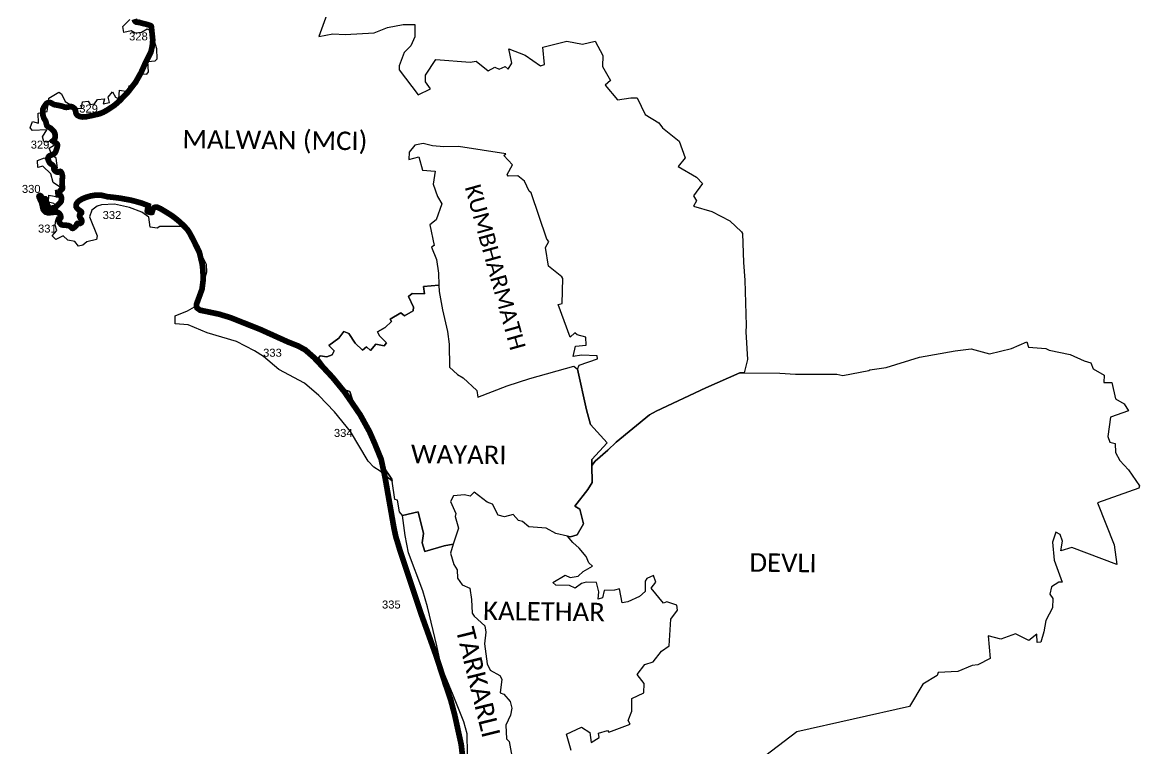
# Model space of a CAD drawing. Header units: metres. Extents: x 0 to 561379, y 0 to 4092696.
# Drawn here: x 334625 to 344397, y 1770888 to 1777245 of the extents above; entities that cross this region are included whole.
import ezdxf

# ---------------------------------------------------------------- set-up
doc = ezdxf.new("R2010")
doc.units = ezdxf.units.M
for name, color, linetype in [('COASTLINE', 5, 'Continuous'), ('NATURALLY PROTECTED', 3, 'Continuous'), ('VILLAGE BOUNDRY', 32, 'Continuous'), ('VILLAGE NAME', 1, 'Continuous')]:
    doc.layers.add(name, color=color, linetype=linetype)
doc.styles.get("Standard").update_dxf_attribs({"font": 'arial.ttf'})

msp = doc.modelspace()

# ---------------------------------------------------------------- linework, layer by layer
at = {"layer": 'COASTLINE', "const_width": 50, "flags": 128}
msp.add_lwpolyline([(335604.2690249696, 1777272.645171182), (335607.9483005113, 1777260.199717801), (335614.1750857098, 1777252.138369304), (335624.2220989781, 1777246.480870795), (335630.1659427053, 1777245.915381779), (335638.887162213, 1777245.085657098), (335646.8501617676, 1777245.404146321), (335663.5447449865, 1777239.695002598), (335710.8737018569, 1777228.248023366), (335725.3959578826, 1777223.863396813), (335749.2459547184, 1777215.548517263), (335751.9240527466, 1777212.612565063), (335754.1502735533, 1777205.139137342), (335755.6634403958, 1777189.658614683), (335758.2580489948, 1777163.114352622), (335765.6835068571, 1777091.726767748), (335761.332633977, 1777038.530631703), (335749.2563188748, 1776984.55929577), (335697.5132677699, 1776881.977292845), (335664.6682195463, 1776808.320261779), (335642.3189525653, 1776768.454329458), (335616.5401231005, 1776722.47084948), (335570.5150402247, 1776662.983846198), (335551.3778798202, 1776638.249239487), (335479.0316676061, 1776562.076400232), (335451.8537401325, 1776537.30182562), (335425.7049733948, 1776515.739166021), (335369.7893129008, 1776478.843094374), (335331.1610653749, 1776457.37172682), (335299.8685677883, 1776445.234058052), (335249.7164146993, 1776433.238804875), (335179.3427559496, 1776418.366548076), (335150.6236784109, 1776416.938740477), (335127.0472953057, 1776421.079747684), (335106.615397269, 1776431.646671592), (335096.7559752326, 1776443.927277622), (335092.7554108408, 1776455.208366164), (335089.5414859239, 1776475.808025095), (335086.5638637741, 1776484.79220576), (335080.5526530299, 1776492.035577526), (335072.68625828, 1776498.436454123), (335063.8487420703, 1776503.63801407), (335058.3333490459, 1776506.88424828), (335053.398563116, 1776508.073764169), (335044.6335960015, 1776507.624607302), (335028.0032705527, 1776503.918671903), (335019.6354684857, 1776502.053973946), (335009.5436714895, 1776501.174172166), (334994.0368206006, 1776503.869635033), (334975.0787056118, 1776510.44057567), (334961.6509045078, 1776514.146511069), (334945.076545504, 1776517.571266967), (334926.6924099833, 1776521.36997656), (334911.2106278694, 1776523.431172983), (334901.0527181272, 1776526.215841221), (334875.7952688448, 1776540.589382614), (334865.0984229668, 1776544.81124849), (334859.6147477861, 1776544.81124849), (334846.6719892043, 1776540.679109653), (334835.7948070041, 1776534.480640563), (334827.7574036727, 1776525.38377943), (334820.6558836692, 1776513.077089959), (334811.7572189364, 1776500.410448992), (334808.7008291976, 1776493.369484735), (334804.5870189578, 1776483.89255498), (334803.5778266616, 1776472.707747213), (334803.939535722, 1776457.74785005), (334804.4695755477, 1776435.82597373), (334812.8983125622, 1776407.587304952), (334822.3898070442, 1776391.921589856), (334827.8063456471, 1776382.981590922), (334832.0243268855, 1776371.656842317), (334833.4659810485, 1776362.543287781), (334837.4934922471, 1776348.890171048), (334839.6029287961, 1776341.739257737), (334846.6968631797, 1776333.367914882), (334872.8694674773, 1776318.277078843), (334894.7616751586, 1776298.220998837), (334904.3961949997, 1776284.998780561), (334910.0052764735, 1776271.057702632), (334912.1744944198, 1776258.023285137), (334911.3121966026, 1776235.459021376), (334905.416027995, 1776217.924688516), (334900.3821572045, 1776209.445483282), (334898.1640741465, 1776205.709276642), (334898.5124633799, 1776202.402954019), (334900.3821572045, 1776199.528558742), (334914.4753371529, 1776191.336271367), (334925.5063448961, 1776184.924007719), (334930.0070620174, 1776179.407791801), (334932.4519665252, 1776172.604186863), (334932.1648793915, 1776164.555880087), (334928.2814299676, 1776146.015769714), (334918.0634081179, 1776116.210220863), (334911.592028827, 1776103.9937801), (334901.9575089857, 1776094.220836158), (334886.7139076708, 1776086.459968909), (334867.4137755191, 1776079.510296698), (334856.9148850294, 1776072.467767434), (334852.0261124293, 1776064.994339713), (334849.5812079214, 1776053.496758604), (334850.731629288, 1776045.017031702), (334853.6190832765, 1776036.752232359), (334862.5353670753, 1776017.493784001), (334869.5819570495, 1776009.588936154), (334883.5310752232, 1776000.821769724), (334892.3032972473, 1775993.204883074), (334898.918738313, 1775982.856538407), (334901.0900290905, 1775974.716417916), (334900.0826330829, 1775967.673888652), (334902.240450457, 1775956.895167197), (334911.1556978402, 1775944.678726434), (334922.8039732807, 1775936.630419658), (334930.1386868044, 1775934.330903436), (334938.0475745957, 1775934.186922838), (334947.3960437187, 1775938.642496352), (334955.5930550595, 1775940.798031975), (334960.6258894344, 1775938.642496352), (334964.5083024427, 1775933.612043782), (334969.9549963195, 1775924.086955034), (334973.3332993136, 1775912.485606254), (334975.9064202206, 1775901.608885826), (334976.8516483129, 1775891.685556942), (334975.9064202206, 1775881.601091457), (334973.7601134648, 1775874.344836063), (334972.6058178815, 1775863.00103704), (334972.5498514366, 1775851.999041323), (334973.5095723244, 1775841.729990319), (334973.5676116006, 1775830.34874136), (334972.2689827966, 1775825.835262605), (334974.8092375439, 1775812.576005843), (334976.6302198332, 1775804.175050934), (334976.7214244101, 1775795.058366385), (334974.823747363, 1775788.017402128), (334967.4175211598, 1775781.878924954), (334957.5980881749, 1775773.740317843), (334954.4820174875, 1775769.570670476), (334952.8558813396, 1775764.515699472), (334951.8122107845, 1775757.42309), (334936.0949675195, 1775756.008324121), (334938.3512443798, 1775734.577646737), (334951.4214820861, 1775733.441973685), (334955.9672011076, 1775731.880097195), (334961.0103996388, 1775727.336883316), (334966.2100969327, 1775714.060411482), (334967.3014426075, 1775698.97948715), (334964.6648012051, 1775679.174851523), (334958.3934501338, 1775668.818160154), (334926.3785708423, 1775636.527902646), (334918.7403466759, 1775628.823977761), (334904.3464470488, 1775623.217522337), (334883.6212433844, 1775619.492285191), (334865.8943901826, 1775619.765117991), (334858.7141025902, 1775621.400549787), (334854.4160869079, 1775627.339749466), (334848.143699421, 1775641.057553134), (334838.4652904954, 1775662.224375773), (334826.2203992704, 1775699.451597445), (334824.7735630291, 1775700.855408278), (334822.0415713874, 1775700.798546375), (334820.2775919586, 1775699.547062841), (334818.8307557174, 1775697.418653997), (334816.4407812388, 1775694.973070502), (334813.9368010391, 1775694.233344095), (334809.895816437, 1775694.745101221), (334804.8878560376, 1775696.906896871), (334803.1798430537, 1775699.751035356), (334799.8228927777, 1775707.601107975), (334791.605153124, 1775719.108600792), (334787.6884064444, 1775724.593312669), (334783.6371896408, 1775727.357228401), (334780.2232365044, 1775728.949883352), (334777.7752227496, 1775728.836159546), (334774.3612696131, 1775727.300366498), (334771.6862808319, 1775724.626813722), (334771.0032829214, 1775720.189498617), (334772.9382709317, 1775712.566873609), (334776.2392547628, 1775705.399665494), (334782.0442187937, 1775691.836275801), (334787.9662977924, 1775680.723164623), (334793.4288056716, 1775670.472464255), (334795.3383222793, 1775661.914916469), (334798.9261938194, 1775645.835777892), (334802.1977470201, 1775631.174228087), (334806.8860364523, 1775610.163538425), (334811.9541379091, 1775601.711724641), (334819.8215690746, 1775592.101019706), (334830.3111318234, 1775583.945770819), (334845.3173939555, 1775579.431770395), (334865.7130174447, 1775578.994611912), (334896.6479516335, 1775582.596735213), (334909.0932370047, 1775584.045888204), (334925.785741093, 1775583.324984906), (334940.3546358228, 1775578.810462813), (334946.7648665906, 1775573.859303906), (334954.6312613404, 1775563.520349278), (334959.7304263166, 1775552.452623289), (334961.7835657105, 1775542.374503078), (334960.6186345248, 1775533.491526167), (334958.1416011319, 1775530.433503459), (334952.0226031605, 1775528.54036726), (334942.8837213763, 1775525.712919366), (334940.2219746201, 1775520.094027163), (334941.5330404117, 1775513.686890539), (334949.5818443152, 1775493.965200257), (334964.004604439, 1775475.762087951), (334970.1236024104, 1775472.995156453), (334983.3814313484, 1775470.37429223), (335008.439888827, 1775468.772247239), (335025.9012511739, 1775467.655902065), (335032.9428275194, 1775464.824257501), (335040.8254372816, 1775461.654406321), (335046.50950832, 1775455.920413836), (335054.7070882484, 1775447.650837086), (335059.2672489309, 1775443.050625915), (335064.2830002257, 1775441.940210745), (335069.8195326044, 1775443.39671013), (335077.9781965663, 1775449.803846753), (335088.8306085865, 1775458.326429229), (335096.836815653, 1775467.735169597), (335101.6437114172, 1775478.802895586), (335103.8315848449, 1775482.852610747), (335108.3089004338, 1775485.774999557), (335115.5275354052, 1775485.501123419), (335124.41525189, 1775485.163922068), (335129.4727815341, 1775484.972038604), (335134.7146982515, 1775486.962317824), (335140.1061324397, 1775490.980732855), (335143.4869202757, 1775496.277758199), (335145.4053256356, 1775502.488225672), (335145.0394709127, 1775510.61634778), (335143.3034747064, 1775516.370355023), (335137.4518719715, 1775525.259591961), (335130.352311624, 1775536.044615644), (335126.8721410615, 1775543.467399286), (335125.1237078675, 1775549.996606417), (335125.0314668751, 1775556.525813547), (335126.5954180842, 1775562.043504808), (335130.7358985883, 1775567.469382354), (335138.7401366189, 1775572.987073615), (335141.8742575311, 1775575.50882076), (335143.3739509703, 1775578.795856086), (335143.0858274208, 1775583.12153406), (335141.7581789789, 1775586.409091054), (335139.0469156501, 1775588.081561337), (335135.9107927947, 1775590.016110528), (335134.0265182629, 1775592.118756446), (335130.078991152, 1775596.523768363), (335124.5018584801, 1775600.221316781), (335119.0782954068, 1775602.989291616), (335114.1739765721, 1775607.776646509), (335101.2177445868, 1775621.140237039), (335096.4916892431, 1775629.556320343), (335095.3091389915, 1775639.00530794), (335095.9009323251, 1775650.078772287), (335100.6269876689, 1775660.708818124), (335111.097894936, 1775674.666067787), (335126.3114401973, 1775686.772958095), (335148.1725554092, 1775699.765120414), (335185.3062915742, 1775715.018717131), (335222.0855735884, 1775725.649284637), (335250.4771437832, 1775730.823196136), (335279.7237568854, 1775733.628209458), (335312.8507101647, 1775732.891613065), (335346.3308058092, 1775724.936033131), (335359.826562413, 1775721.673017002), (335367.410221462, 1775719.445698296), (335400.6340789286, 1775715.907119156), (335429.2721833921, 1775712.856955604), (335479.7975787683, 1775706.291197532), (335525.0448948146, 1775697.863637513), (335574.6710693594, 1775688.853998773), (335619.1084241828, 1775677.190944946), (335667.9505478958, 1775663.400107641), (335711.6810696448, 1775646.856423897), (335726.0329298559, 1775641.426974922), (335719.0068539031, 1775601.11707808), (335717.8514134462, 1775594.488102542), (335718.5918891695, 1775590.963259978), (335724.5429878063, 1775587.062742104), (335739.7617151458, 1775582.869568013), (335754.8830194147, 1775580.821496169), (335758.1995494805, 1775581.991599365), (335761.4196928912, 1775590.865707906), (335766.4307625376, 1775607.859070185), (335770.5277135845, 1775616.733178726), (335774.9179702592, 1775621.706247724), (335783.2103318393, 1775626.19207803), (335795.5032578114, 1775628.142076134), (335807.6003012264, 1775626.386660506), (335835.2736353787, 1775613.413799933), (335865.6147034027, 1775595.081313757), (335891.150541406, 1775579.652212947), (335928.517878179, 1775556.28461), (335967.3461539246, 1775527.621708442), (336005.6303114562, 1775495.194773699), (336033.6290801212, 1775468.378387269), (336067.7333733542, 1775433.101054015), (336089.6110712165, 1775398.830541611), (336108.4541440686, 1775363.101443147), (336127.9936005542, 1775326.05190403), (336138.5267804403, 1775303.23785773), (336146.3014719252, 1775286.398482212), (336172.9751636676, 1775234.020750113), (336198.2875429794, 1775129.092802441), (336203.9277169225, 1775076.09594389), (336207.5240792126, 1774997.810666926), (336196.3432272283, 1774909.34867434), (336162.66743, 1774817.346115377), (336148.467606305, 1774778.552078582), (336148.0441853136, 1774761.024139676), (336153.0417815565, 1774745.204532275), (336179.6973555448, 1774726.054591034), (336251.3333685508, 1774711.067567092), (336345.5007470673, 1774691.366739294), (336447.7579709456, 1774660.104695327), (336707.4288016954, 1774556.789226021), (336948.5768120278, 1774447.717662798), (337036.7695649716, 1774412.943739969), (337099.6592663447, 1774378.391004726), (337175.8772729196, 1774311.365949551), (337261.3359613905, 1774220.027996682), (337338.6857840446, 1774137.356771761), (337442.2640770528, 1774010.378682195), (337533.9495507222, 1773877.398514625), (337580.1799070084, 1773809.63229), (337661.0959857047, 1773663.168947773), (337704.8233982069, 1773563.90267196), (337763.3083330861, 1773420.848557529), (337797.95985378, 1773258.990368295), (337837.275244879, 1773034.862135311), (337874.9228039847, 1772820.241838713), (337890.8527516766, 1772745.479391176), (337927.3345824006, 1772625.176819618), (337973.8178241043, 1772485.221418063), (338050.2894464976, 1772254.974640357), (338108.0539237291, 1772081.052807236), (338243.0651354192, 1771703.733334089), (338326.2157262473, 1771448.697266008), (338371.4780703206, 1771315.915332594), (338388.2286199842, 1771252.150185965), (338405.559606671, 1771186.175460985), (338429.7153018606, 1771076.931536214), (338448.3842368012, 1770992.501437714), (338463.3895966408, 1770924.639826255), (338470.1562403506, 1770865.757588807), (338483.5521916701, 1770749.188190407)], dxfattribs=at)
at = {"layer": 'NATURALLY PROTECTED', "const_width": 50, "flags": 128}
for points in [[(335756.8381638186, 1777177.640552924), (335758.2580489948, 1777163.114352622), (335765.6835068571, 1777091.726767748), (335761.332633977, 1777038.530631703), (335749.2563188748, 1776984.55929577), (335730.8462004658, 1776948.060736443)], [(334862.8561744308, 1776544.81124849), (334859.6147477861, 1776544.81124849), (334846.6719892043, 1776540.679109653), (334835.7948070041, 1776534.480640563), (334827.7574036727, 1776525.38377943), (334820.6558836692, 1776513.077089959), (334811.7572189364, 1776500.410448992), (334808.7008291976, 1776493.369484735), (334804.5870189578, 1776483.89255498), (334803.5778266616, 1776472.707747213), (334803.939535722, 1776457.74785005), (334804.4695755477, 1776435.82597373), (334812.8983125622, 1776407.587304952), (334822.3898070442, 1776391.921589856), (334827.8063456471, 1776382.981590922), (334832.0243268855, 1776371.656842317), (334833.4659810485, 1776362.543287781), (334837.4934922471, 1776348.890171048), (334839.6029287961, 1776341.739257737), (334846.6968631797, 1776333.367914882), (334872.8694674773, 1776318.277078843), (334894.7616751586, 1776298.220998837), (334904.3961949997, 1776284.998780561), (334910.0052764735, 1776271.057702632), (334912.1744944198, 1776258.023285137), (334911.3121966026, 1776235.459021376), (334905.416027995, 1776217.924688516), (334900.3821572045, 1776209.445483282), (334898.1640741465, 1776205.709276642), (334898.5124633799, 1776202.402954019), (334900.3821572045, 1776199.528558742), (334914.4753371529, 1776191.336271367), (334925.5063448961, 1776184.924007719), (334930.0070620174, 1776179.407791801), (334932.4519665252, 1776172.604186863), (334932.1648793915, 1776164.555880087), (334928.2814299676, 1776146.015769714), (334918.0634081179, 1776116.210220863), (334911.592028827, 1776103.9937801), (334901.9575089857, 1776094.220836158), (334886.7139076708, 1776086.459968909), (334867.4137755191, 1776079.510296698), (334856.9148850294, 1776072.467767434), (334852.0261124293, 1776064.994339713), (334849.5812079214, 1776053.496758604), (334850.731629288, 1776045.017031702), (334853.6190832765, 1776036.752232359), (334862.5353670753, 1776017.493784001), (334869.5819570495, 1776009.588936154), (334883.5310752232, 1776000.821769724), (334892.3032972473, 1775993.204883074), (334898.918738313, 1775982.856538407), (334901.0900290905, 1775974.716417916), (334900.0826330829, 1775967.673888652), (334902.240450457, 1775956.895167197), (334911.1556978402, 1775944.678726434), (334922.8039732807, 1775936.630419658), (334930.1386868044, 1775934.330903436), (334938.0475745957, 1775934.186922838), (334947.3960437187, 1775938.642496352), (334955.5930550595, 1775940.798031975), (334960.6258894344, 1775938.642496352), (334964.5083024427, 1775933.612043782), (334969.9549963195, 1775924.086955034), (334973.3332993136, 1775912.485606254), (334975.9064202206, 1775901.608885826), (334976.8516483129, 1775891.685556942), (334975.9064202206, 1775881.601091457), (334973.7601134648, 1775874.344836063)], [(335136.8169370022, 1776419.363786567), (335127.0472953057, 1776421.079747684), (335106.615397269, 1776431.646671592), (335096.7559752326, 1776443.927277622), (335094.4376374452, 1776450.464698668)], [(334973.8712629216, 1775817.471911014), (334974.8092375439, 1775812.576005843), (334976.6302198332, 1775804.175050934), (334976.7214244101, 1775795.058366385), (334974.823747363, 1775788.017402128), (334967.4175211598, 1775781.878924954), (334957.5980881749, 1775773.740317843), (334954.4820174875, 1775769.570670476), (334952.8558813396, 1775764.515699472), (334951.8122107845, 1775757.42309)], [(334850.0349578679, 1775636.9213431), (334848.143699421, 1775641.057553134), (334838.4652904954, 1775662.224375773), (334826.2203992704, 1775699.451597445), (334824.7735630291, 1775700.855408278), (334822.0415713874, 1775700.798546375), (334820.2775919586, 1775699.547062841), (334818.8307557174, 1775697.418653997), (334816.4407812388, 1775694.973070502), (334813.9368010391, 1775694.233344095), (334809.895816437, 1775694.745101221), (334804.8878560376, 1775696.906896871), (334803.1798430537, 1775699.751035356), (334799.8228927777, 1775707.601107975), (334791.605153124, 1775719.108600792), (334787.6884064444, 1775724.593312669), (334783.6371896408, 1775727.357228401), (334780.2232365044, 1775728.949883352), (334777.7752227496, 1775728.836159546), (334774.3612696131, 1775727.300366498), (334771.6862808319, 1775724.626813722), (334771.0032829214, 1775720.189498617), (334772.9382709317, 1775712.566873609), (334776.2392547628, 1775705.399665494), (334782.0442187937, 1775691.836275801), (334787.9662977924, 1775680.723164623), (334793.4288056716, 1775670.472464255), (334795.3383222793, 1775661.914916469), (334798.9261938194, 1775645.835777892), (334802.1977470201, 1775631.174228087), (334806.8860364523, 1775610.163538425), (334811.9541379091, 1775601.711724641), (334819.8215690746, 1775592.101019706), (334821.7812985203, 1775590.577402205)], [(334961.5291256694, 1775673.996505838), (334958.3934501338, 1775668.818160154), (334926.3785708423, 1775636.527902646), (334918.7403466759, 1775628.823977761), (334904.3464470488, 1775623.217522337), (334883.6212433844, 1775619.492285191), (334865.8943901826, 1775619.765117991), (334858.7141025902, 1775621.400549787), (334854.4160869079, 1775627.339749466), (334850.0349578679, 1775636.9213431)], [(334955.9672011076, 1775731.880097195), (334961.0103996388, 1775727.336883316), (334966.2100969327, 1775714.060411482), (334967.3014426075, 1775698.97948715), (334964.6648012051, 1775679.174851523), (334961.5291256694, 1775673.996505838)], [(335107.6958605794, 1775614.458441774), (335101.2177445868, 1775621.140237039), (335096.4916892431, 1775629.556320343), (335095.3091389915, 1775639.00530794), (335095.9009323251, 1775650.078772287), (335100.6269876689, 1775660.708818124), (335111.097894936, 1775674.666067787), (335126.3114401973, 1775686.772958095), (335148.1725554092, 1775699.765120414), (335185.3062915742, 1775715.018717131), (335222.0855735884, 1775725.649284637), (335250.4771437832, 1775730.823196136), (335279.7237568854, 1775733.628209458), (335312.8507101647, 1775732.891613065), (335346.3308058092, 1775724.936033131), (335359.826562413, 1775721.673017002), (335367.410221462, 1775719.445698296), (335400.6340789286, 1775715.907119156), (335429.2721833921, 1775712.856955604), (335479.7975787683, 1775706.291197532), (335525.0448948146, 1775697.863637513), (335574.6710693594, 1775688.853998773), (335619.1084241828, 1775677.190944946), (335667.9505478958, 1775663.400107641), (335698.0264990167, 1775652.022081408)], [(334821.7812985203, 1775590.577402205), (334830.3111318234, 1775583.945770819), (334845.3173939555, 1775579.431770395), (334865.7130174447, 1775578.994611912), (334896.6479516335, 1775582.596735213), (334909.0932370047, 1775584.045888204), (334925.785741093, 1775583.324984906), (334940.3546358228, 1775578.810462813), (334946.7648665906, 1775573.859303906), (334954.6312613404, 1775563.520349278), (334959.7304263166, 1775552.452623289), (334961.7835657105, 1775542.374503078), (334960.6186345248, 1775533.491526167), (334958.1416011319, 1775530.433503459), (334952.0226031605, 1775528.54036726), (334942.8837213763, 1775525.712919366), (334940.2219746201, 1775520.094027163), (334941.5330404117, 1775513.686890539)], [(334941.4478513827, 1775514.103206601), (334941.5330404117, 1775513.686890539), (334949.5818443152, 1775493.965200257), (334964.004604439, 1775475.762087951), (334970.1236024104, 1775472.995156453), (334983.3814313484, 1775470.37429223), (335008.439888827, 1775468.772247239), (335025.9012511739, 1775467.655902065), (335032.9428275194, 1775464.824257501), (335040.8254372816, 1775461.654406321), (335046.50950832, 1775455.920413836), (335054.7070882484, 1775447.650837086), (335059.2672489309, 1775443.050625915), (335064.2830002257, 1775441.940210745), (335069.8195326044, 1775443.39671013), (335077.9781965663, 1775449.803846753), (335088.8306085865, 1775458.326429229), (335096.836815653, 1775467.735169597), (335101.6437114172, 1775478.802895586), (335103.8315848449, 1775482.852610747), (335108.3089004338, 1775485.774999557), (335115.5275354052, 1775485.501123419), (335124.41525189, 1775485.163922068), (335129.4727815341, 1775484.972038604), (335134.7146982515, 1775486.962317824), (335140.1061324397, 1775490.980732855), (335143.4869202757, 1775496.277758199), (335145.4053256356, 1775502.488225672), (335145.0394709127, 1775510.61634778), (335143.3034747064, 1775516.370355023), (335137.4518719715, 1775525.259591961), (335130.352311624, 1775536.044615644), (335126.8721410615, 1775543.467399286), (335125.1237078675, 1775549.996606417), (335125.0314668751, 1775556.525813547), (335126.5954180842, 1775562.043504808), (335130.7358985883, 1775567.469382354), (335138.7401366189, 1775572.987073615), (335141.8742575311, 1775575.50882076), (335143.3739509703, 1775578.795856086), (335143.0858274208, 1775583.12153406), (335141.7581789789, 1775586.409091054), (335139.0469156501, 1775588.081561337), (335135.9107927947, 1775590.016110528), (335134.0265182629, 1775592.118756446), (335130.078991152, 1775596.523768363), (335124.5018584801, 1775600.221316781), (335119.0782954068, 1775602.989291616), (335114.1739765721, 1775607.776646509), (335107.6958605794, 1775614.458441774)], [(335891.8167067066, 1775579.235627566), (335928.517878179, 1775556.28461), (335967.3461539246, 1775527.621708442), (336005.6303114562, 1775495.194773699), (336033.6290801212, 1775468.378387269), (336067.7333733542, 1775433.101054015), (336089.6110712165, 1775398.830541611), (336108.4541440686, 1775363.101443147), (336127.9936005542, 1775326.05190403), (336138.5267804403, 1775303.23785773), (336146.3014719252, 1775286.398482212), (336172.9751636676, 1775234.020750113), (336198.2875429794, 1775129.092802441), (336203.9277169225, 1775076.09594389), (336207.5240792126, 1774997.810666926), (336196.3432272283, 1774909.34867434), (336162.66743, 1774817.346115377), (336148.467606305, 1774778.552078582), (336148.0441853136, 1774761.024139676), (336153.0417815565, 1774745.204532275), (336179.6973555448, 1774726.054591034), (336251.3333685508, 1774711.067567092), (336345.5007470673, 1774691.366739294), (336447.7579709456, 1774660.104695327), (336707.4288016954, 1774556.789226021), (336948.5768120278, 1774447.717662798), (337036.7695649716, 1774412.943739969), (337099.6592663447, 1774378.391004726), (337175.8772729196, 1774311.365949551), (337261.3359613905, 1774220.027996682), (337285.5358750344, 1774194.163212054)], [(337317.9058306196, 1774159.566314647), (337338.6857840446, 1774137.356771761), (337442.2640770528, 1774010.378682195), (337533.9495507222, 1773877.398514625), (337580.1799070084, 1773809.63229), (337661.0959857047, 1773663.168947773), (337704.8233982069, 1773563.90267196), (337763.3083330861, 1773420.848557529), (337792.4508719139, 1773284.72297141)], [(337818.6761920206, 1773140.891167093), (337837.275244879, 1773034.862135311), (337874.9228039847, 1772820.241838713), (337890.8527516766, 1772745.479391176), (337927.3345824006, 1772625.176819618), (337973.8178241043, 1772485.221418063), (338050.2894464976, 1772254.974640357), (338108.0539237291, 1772081.052807236), (338243.0651354192, 1771703.733334089), (338326.2157262473, 1771448.697266008), (338371.4780703206, 1771315.915332594), (338376.3799590919, 1771297.255069943)]]:
    msp.add_lwpolyline(points, dxfattribs=at)
at = {"layer": 'VILLAGE BOUNDRY'}
for points in [[(337287.9917377857, 1777314.589678956, 0), (337218.9696172035, 1777122.717208907, 0), (337341.4703209586, 1777145.945591499, 0), (337447.81524454, 1777138.882142105, 0), (337701.4093575996, 1777154.197268002, 0), (337817.9623444134, 1777201.036172773, 0), (337956.1076727292, 1777227.498968643, 0), (338057.7729760048, 1777225.50567092, 0), (338058.724650565, 1777117.43856248, 0), (338022.4921229273, 1777038.632518237, 0), (337964.2913906568, 1776980.32306213, 0), (337921.6726656597, 1776863.462710443, 0), (337921.4738033246, 1776830.787370034, 0), (338088.2291227761, 1776610.239797696, 0), (338194.3380989424, 1776663.646743539, 0), (338150.5512119527, 1776724.882608651, 0), (338150.269613191, 1776783.915868016, 0), (338242.346520993, 1776919.442960955, 0), (338541.96922681, 1776896.53550002, 0), (338594.1022587271, 1776904.986533324, 0), (338700.3584010242, 1776821.517571958, 0), (338757.3733024527, 1776851.638253016, 0), (338793.9206431377, 1776834.677144632, 0), (338848.5077520868, 1776858.398589382, 0), (338875.256585022, 1776834.956370132, 0), (338905.6995955546, 1776889.458228013, 0), (338880.0305115718, 1777012.493387547, 0), (339022.1286121238, 1776958.659573681, 0), (339158.098887474, 1776865.962189605, 0), (339190.359032201, 1776875.004259709, 0), (339176.5404782043, 1777027.907836667, 0), (339386.9997681517, 1777079.411766366, 0), (339522.7310228968, 1777053.181864292, 0), (339633.8159332152, 1777080.466644167, 0), (339702.7984842877, 1776955.538737815, 0), (339699.2597877671, 1776857.918020152, 0), (339767.5793897487, 1776736.418958606, 0), (339722.9374220046, 1776694.754061077, 0), (339829.8668145883, 1776567.436884577, 0), (339946.4314206478, 1776585.03682714, 0), (340002.4736069337, 1776584.597194366, 0), (340071.5748479997, 1776437.681130828, 0), (340192.8665467046, 1776367.123202789, 0), (340223.8471678026, 1776322.61251831, 0), (340369.1418120924, 1776205.779810499, 0), (340422.6023725421, 1776060.877086467, 0), (340359.8153649932, 1775982.402758597, 0), (340521.5724088289, 1775890.741746271, 0), (340573.232404403, 1775834.841300573, 0), (340495.916924343, 1775725.782175899, 0), (340521.5025393524, 1775683.273451102, 0), (340495.6479839861, 1775637.507171775, 0), (340655.6808365457, 1775588.55771762, 0), (340812.4505676177, 1775507.149444839, 0), (340913.7892170282, 1775410.569822176, 0), (340923.6867755048, 1775396.873577162, 0), (340932.1959634578, 1775142.523453678, 0), (340942.4605695349, 1774988.89643406, 0), (340954.6047626836, 1774592.90381036, 0), (340953.862583421, 1774535.984692222, 0), (340967.1510834341, 1774295.745354678, 0), (340938.0937011667, 1774178.415214253, 0), (340900.3619202496, 1774178.370866265, 0), (340602.5480422346, 1774044.935935502, 0), (340169.2716186092, 1773840.83961585, 0), (340111.0855216717, 1773809.457296418, 0), (339819.6334966228, 1773570.265791168, 0), (339745.4567952529, 1773499.411527606, 0), (339633.7569763707, 1773404.151203574, 0), (339605.6233937641, 1773366.793350287, 0), (339604.99473928, 1773417.699770824, 0), (339740.5403864399, 1773565.13831052, 0), (339594.5798600432, 1773725.06416541, 0), (339558.8372551724, 1773855.10540385, 0), (339480.0446411545, 1774210.56281965, 0), (339496.1695506553, 1774243.601838528, 0), (339654.910369181, 1774299.591491695, 0), (339650.9805021017, 1774327.159991006, 0), (339514.1693492646, 1774332.760574458, 0), (339442.1985906018, 1774321.902481955, 0), (339464.1967948534, 1774411.043309857, 0), (339556.0079877068, 1774418.561101069, 0), (339552.350677845, 1774489.050186946, 0), (339478.0351482846, 1774509.276720264, 0), (339457.4699382347, 1774527.227157909, 0), (339416.2207999978, 1774489.535697624, 0), (339310.2175545128, 1774775.162088584, 0), (339346.7898348587, 1774784.00232608, 0), (339352.6571545224, 1775003.591587848, 0), (339343.6151227677, 1775018.984027494, 0), (339227.515432036, 1775111.400265535, 0), (339201.2843789068, 1775273.721805674, 0), (339228.1635885542, 1775328.433261553, 0), (339210.7757203872, 1775347.168860256, 0), (339074.0780386713, 1775752.651890666, 0), (339058.2426272458, 1775766.594497797, 0), (339017.2059366612, 1775855.847797818, 0), (338959.1460345547, 1775902.93078275, 0), (338874.340560364, 1775900.113866408, 0), (338865.6204555917, 1775914.635386841, 0), (338911.7178324681, 1775999.547335375, 0), (338837.0490102383, 1776079.55594416, 0), (338852.3901680313, 1776093.220469454, 0), (338441.0225739885, 1776159.677412414, 0), (338310.138904792, 1776154.473593247, 0), (338213.4612146976, 1776163.081555272, 0), (338130.2513471704, 1776185.270879031, 0), (338058.4035029054, 1776168.853634583, 0), (338006.9591475447, 1776109.745046134, 0), (338005.9384199821, 1776044.262771739, 0), (338091.8732002564, 1776069.145508236, 0), (338124.0465500678, 1775951.181203405, 0), (338235.5885107887, 1775942.926036472, 0), (338217.2273366252, 1775830.08482201, 0), (338255.6219777121, 1775720.061393515, 0), (338294.61703829, 1775657.148613935, 0), (338242.8971091421, 1775516.136558529, 0), (338187.6543799356, 1775472.791285917, 0), (338226.7655966701, 1775292.745402097, 0), (338203.874066817, 1775278.309658624, 0), (338247.0056296599, 1775169.276646911, 0), (338264.753356607, 1775050.840403402, 0), (338268.6943251992, 1774943.682953809, 0), (338134.3014042525, 1774933.941399469, 0), (338143.4006094009, 1774868.510027215, 0), (338033.5293639936, 1774872.659954316, 0), (338002.4103280169, 1774845.325933983, 0), (338044.6271689172, 1774751.151298462, 0), (338044.4861387516, 1774718.914463133, 0), (337968.4989818734, 1774675.962986066, 0), (337935.6515426462, 1774702.897435571, 0), (337841.3732003215, 1774647.560383186, 0), (337853.6755684253, 1774625.519887593, 0), (337798.2614597885, 1774575.175847691, 0), (337731.8604466374, 1774535.329512328, 0), (337747.9150519918, 1774501.711110161, 0), (337810.377216186, 1774440.809540424, 0), (337788.8257973872, 1774412.644904967, 0), (337717.9333236803, 1774428.348250123, 0), (337669.2030248276, 1774372.456047687, 0), (337636.3048056421, 1774403.950238095, 0), (337600.079265812, 1774375.184923993, 0), (337535.307124454, 1774435.935630515, 0), (337480.4293819728, 1774522.597364811, 0), (337436.136571907, 1774539.471393675, 0), (337391.9287644043, 1774481.380316455, 0), (337306.1084357352, 1774418.265508699, 0), (337352.3772438364, 1774369.803044548, 0), (337334.3829544659, 1774336.367805408, 0), (337288.4975722409, 1774316.740593072, 0), (337230.6114402226, 1774325.716567222, 0), (337213.863159043, 1774309.412360575, 0), (337281.3992683245, 1774219.26848414, 0), (337288.286831445, 1774195.418578148, 0), (337347.112005783, 1774124.543891334, 0), (337364.3756712908, 1774122.612177651, 0), (337427.8340576669, 1774033.984751452, 0), (337490.4702598432, 1774013.567030095, 0), (337524.1670975617, 1773904.742406084, 0), (337542.5968263514, 1773899.075372631, 0), (337601.1274211793, 1773776.096555485, 0), (337747.4911729274, 1773423.203136151, 0), (337785.6144786392, 1773399.326557398, 0), (337782.4188836914, 1773355.311389233, 0), (337856.8318336076, 1773247.81553718, 0), (337859.0830396053, 1773230.786079347, 0), (337755.5363147007, 1773317.841862359, 0), (337699.4899932816, 1773352.388805269, 0), (337649.3800297572, 1773403.619118371, 0), (337496.2200685164, 1773665.541292241, 0), (337354.1174583972, 1773837.691132959, 0), (337218.554544635, 1773977.928732209, 0), (337093.6318886942, 1774088.298643962, 0), (336869.3994843629, 1774208.05765262, 0), (336734.0835574305, 1774320.435958465, 0), (336655.0749100092, 1774369.283184966, 0), (336499.4906395286, 1774450.449892971, 0), (336240.5613873787, 1774527.466170993, 0), (336074.659742829, 1774598.209876739, 0), (335960.9821507229, 1774607.500738206, 0), (335962.3859122372, 1774677.734873617, 0), (336069.3657234213, 1774720.096114466, 0), (336131.065318124, 1774755.768035595, 0), (336173.7011336332, 1774831.584422578, 0), (336239.6598383082, 1775062.528921048, 0), (336236.9706595291, 1775124.471361046, 0), (336199.0538118068, 1775202.638960653, 0), (336171.5231743627, 1775284.982997217, 0), (336039.7122346513, 1775458.312053029, 0), (335827.0040760487, 1775457.378870017, 0), (335804.3422875911, 1775444.756844396, 0), (335744.407887438, 1775452.460328935, 0), (335731.1749412619, 1775541.148663975, 0), (335668.8497605014, 1775583.997530454, 0), (335563.1350702878, 1775624.238759793, 0), (335430.6120822418, 1775653.935692989, 0), (335318.4232446116, 1775647.250150498, 0), (335280.740551626, 1775637.084417968, 0), (335233.5316011602, 1775601.636044731, 0), (335211.683428924, 1775544.04259362, 0), (335278.9571479885, 1775376.74133598, 0), (335273.6946118018, 1775344.446796504, 0), (335189.9425138306, 1775325.521059456, 0), (335155.2423455323, 1775294.397779926, 0), (335116.0917781539, 1775287.026825981, 0), (335084.9217738459, 1775325.912075475, 0), (335021.7998457506, 1775339.327136516, 0), (334980.9159794394, 1775375.355279053, 0), (334918.1530570494, 1775345.35579334, 0), (334887.0610229502, 1775377.24504221, 0), (334925.8527754304, 1775422.407937962, 0), (334911.392300103, 1775469.850921731, 0), (334917.9515094673, 1775514.716947768, 0), (334948.4979404932, 1775542.982808055, 0), (334929.5246100972, 1775630.982721927, 0), (334899.8373591516, 1775660.138857072, 0), (334854.9092943674, 1775672.257494013, 0), (334857.1113710204, 1775732.505777964, 0), (334949.7172031382, 1775713.796801413, 0), (334967.5677304905, 1775748.918067321, 0), (334958.6818704879, 1775800.671484584, 0), (334893.905268473, 1775844.804813105, 0), (334875.0096082407, 1775920.248859457, 0), (334805.7353163477, 1775986.75990669, 0), (334759.7599218319, 1775975.127120539, 0), (334756.3402053365, 1776035.31291126, 0), (334817.6822236299, 1776058.299635382, 0), (334860.1436819301, 1776009.669328926, 0), (334933.3064524862, 1775969.815025245, 0), (334921.2829338962, 1776056.455838971, 0), (334883.2099705939, 1776086.893098135, 0), (334860.2699530956, 1776144.049998846, 0), (334906.1830446384, 1776172.487219172, 0), (334926.797237486, 1776211.887685233, 0), (334884.7104195413, 1776226.911815028, 0), (334847.2150345933, 1776194.320282968, 0), (334812.1244848581, 1776203.799780817, 0), (334802.00498131, 1776242.920037224, 0), (334840.5634008942, 1776303.449048194, 0), (334713.2875616142, 1776299.468827837, 0), (334693.4859520646, 1776321.675904953, 0), (334713.9288966222, 1776376.442885146, 0), (334765.8692899663, 1776362.965422227, 0), (334763.6528547212, 1776449.715958113, 0), (334843.2665807983, 1776464.472318309, 0), (334856.152002433, 1776580.753582462, 0), (334943.839921832, 1776633.396223987, 0), (334966.4216742687, 1776619.591511412, 0), (335000.5897508938, 1776552.751101515, 0), (335100.6134478585, 1776490.705525459, 0), (335142.56018915, 1776493.859275834, 0), (335151.8060771967, 1776549.938178762, 0), (335200.7794130208, 1776556.044012981, 0), (335219.2381632536, 1776525.388029802, 0), (335256.9677919328, 1776531.368521218, 0), (335283.1576607054, 1776569.39414027, 0), (335344.6871843925, 1776575.577299538, 0), (335331.1002069402, 1776533.443990893, 0), (335387.0390107288, 1776542.376250787, 0), (335375.3745607561, 1776591.225178435, 0), (335414.1045128725, 1776636.387360405, 0), (335439.7458769616, 1776589.068519678, 0), (335467.886858861, 1776575.325618621, 0), (335474.1658478789, 1776650.988023431, 0), (335548.4541712631, 1776639.071119937, 0), (335560.6515039154, 1776688.185891838, 0), (335634.6126179133, 1776711.250111263, 0), (335625.6652659725, 1776768.563292206, 0), (335646.4204619138, 1776795.345551375, 0), (335713.6186412088, 1776791.783357842, 0), (335728.8138235817, 1776812.943611612, 0), (335722.365676766, 1776903.89504699, 0), (335786.5896659198, 1776909.358339526, 0), (335802.8358576794, 1776925.907253951, 0), (335802.0568871693, 1777012.673787142, 0), (335755.0941787662, 1777168.208835986, 0), (335715.7432952994, 1777184.388483043, 0), (335668.5283771611, 1777155.000040307, 0), (335612.7911841561, 1777150.380949335, 0), (335577.517768741, 1777170.666749342, 0), (335511.5260036941, 1777155.625339816, 0), (335502.7446913075, 1777209.254690821, 0), (335566.231038899, 1777269.748699153, 0)], [(339423.9165655382, 1770872.53483176, 0), (339384.0892705448, 1771015.89593247, 0), (339515.3414555683, 1771077.265168596, 0), (339587.8333546342, 1771029.908215692, 0), (339598.8575146381, 1770943.073620204, 0), (339670.3613321217, 1770984.474613666, 0), (339663.5529087982, 1771023.692009926, 0), (339742.8683255897, 1771048.000865614, 0), (339753.9839953874, 1771031.507699484, 0), (339941.6054725514, 1771102.124597637, 0), (339922.6845943581, 1771135.147736575, 0), (339956.5006837978, 1771217.546245371, 0), (339954.0837520105, 1771328.090138991, 0), (340061.1082897087, 1771377.319920623, 0), (340064.0066526995, 1771459.312121444, 0), (340002.9699088228, 1771538.281578443, 0), (340070.1588100858, 1771625.049588645, 0), (340143.3776754232, 1771647.103741906, 0), (340213.979144363, 1771741.593439105, 0), (340281.4289421276, 1771788.071325213, 0), (340297.0203245003, 1772020.69419105, 0), (340354.4796518522, 1772100.482286287, 0), (340348.7605293351, 1772142.898081578, 0), (340261.5188366165, 1772174.037229198, 0), (340232.8565272974, 1772161.786767067, 0), (340124.5278363175, 1772291.51859279, 0), (340165.5960621549, 1772345.38706179, 0), (340145.393843028, 1772403.759103257, 0), (340085.9121622572, 1772376.61035136, 0), (340072.1803823173, 1772353.093914746, 0), (340072.4784292652, 1772264.514948316, 0), (340021.1177818691, 1772220.527145589, 0), (339920.4412492918, 1772173.367030023, 0), (339870.9513193514, 1772163.383539096, 0), (339848.091273875, 1772286.569725557, 0), (339804.2922942936, 1772276.024728857, 0), (339713.9844776796, 1772273.895637975, 0), (339697.7979867603, 1772207.122602769, 0), (339660.6754673596, 1772197.276679565, 0), (339666.0962881452, 1772260.306606681, 0), (339647.0719096157, 1772341.930581899, 0), (339555.021885856, 1772344.779626085, 0), (339516.7340351047, 1772332.984046618, 0), (339460.5284344569, 1772292.127984604, 0), (339408.986903022, 1772314.918260132, 0), (339292.0054122839, 1772318.30173328, 0), (339263.1348770355, 1772341.594170545, 0), (339373.6539282217, 1772408.105271815, 0), (339417.3161388104, 1772386.03934233, 0), (339486.2014660104, 1772398.987571622, 0), (339529.3672308237, 1772438.386580023, 0), (339612.0458230678, 1772486.159041124, 0), (339579.8550431037, 1772515.911502632, 0), (339554.9484588675, 1772570.358207364, 0), (339495.2791323136, 1772644.283679687, 0), (339440.6550361312, 1772691.465562861, 0), (339393.1709132217, 1772748.222518608, 0), (339420.1693678654, 1772741.588712905, 0), (339478.6333436567, 1772759.168574471, 0), (339533.1069887626, 1772854.66686694, 0), (339501.7538969435, 1772983.194284498, 0), (339458.1616304434, 1773010.196215984, 0), (339569.6813291018, 1773155.305975251, 0), (339608.087428753, 1773218.265992562, 0), (339605.6233937641, 1773366.793350287, 0), (339633.7569763707, 1773404.151203574, 0), (339745.4567952529, 1773499.411527606, 0), (339819.6334966228, 1773570.265791168, 0), (340111.0855216717, 1773809.457296418, 0), (340169.2716186092, 1773840.83961585, 0), (340602.5480422346, 1774044.935935502, 0), (340900.3619202496, 1774178.370866265, 0), (340938.0937011667, 1774178.415214253, 0), (341249.4379692612, 1774173.564793766, 0), (341385.835691941, 1774165.708964689, 0), (341749.4773967093, 1774165.561208975, 0), (341801.0852675953, 1774153.640144812, 0), (342029.4357231685, 1774196.71816708, 0), (342038.2798411194, 1774204.750119976, 0), (342178.5009259207, 1774223.860560352, 0), (342469.8440178989, 1774315.551570544, 0), (342784.0319161678, 1774369.57588118, 0), (342923.5706892922, 1774388.24049163, 0), (343083.9885109687, 1774343.666999293, 0), (343275.1306369911, 1774390.203115038, 0), (343409.7847692579, 1774449.356129661, 0), (343423.4941847235, 1774401.718577224, 0), (343576.1178085303, 1774389.604958811, 0), (343606.332571414, 1774374.572315067, 0), (343789.3459616583, 1774337.245257612, 0), (343910.1429459392, 1774282.67385693, 0), (343968.5571860521, 1774265.33004345, 0), (343988.9413599774, 1774212.893879137, 0), (344086.139200279, 1774156.998901708, 0), (344083.3641261895, 1774091.749675994, 0), (344153.0634319852, 1774093.271930249, 0), (344185.0845128464, 1773949.072079703, 0), (344261.0842326165, 1773906.310617304, 0), (344299.9886796979, 1773845.584099014, 0), (344140.9870544082, 1773790.722617522, 0), (344117.0833696418, 1773619.665895059, 0), (344135.1190598328, 1773570.577405347, 0), (344183.0304656756, 1773559.551733787, 0), (344186.5318600541, 1773480.379319866, 0), (344223.8023741314, 1773409.265039902, 0), (344299.4704804355, 1773328.768818954, 0), (344396.664091416, 1773188.665817087, 0), (344389.6469981323, 1773167.973125678, 0), (344026.5565500775, 1773040.133489725, 0), (344173.6936475523, 1772671.947914923, 0), (344197.2031678627, 1772501.043594255, 0), (343804.7645061151, 1772648.240997474, 0), (343706.9903414958, 1772620.981852151, 0), (343721.1102827147, 1772705.284380572, 0), (343701.9114100535, 1772763.480093896, 0), (343662.9503436652, 1772784.224929038, 0), (343635.6427460613, 1772694.903469274, 0), (343647.8219972808, 1772537.428913014, 0), (343718.3492974122, 1772345.994209706, 0), (343688.7385440296, 1772346.040472932, 0), (343627.1552266945, 1772305.626961586, 0), (343610.8191714955, 1772240.915326151, 0), (343637.5381063875, 1772203.105714613, 0), (343635.8878093805, 1772121.003321791, 0), (343575.0808834584, 1772010.633256552, 0), (343559.3205318745, 1771910.945486691, 0), (343533.1994413557, 1771821.700150142, 0), (343499.8868129529, 1771817.582334233, 0), (343497.900827093, 1771889.586809358, 0), (343426.781900218, 1771835.948871187, 0), (343312.0700558108, 1771893.958693489, 0), (343182.2147754976, 1771847.352404719, 0), (343070.407568345, 1771874.409733432, 0), (343089.0148522728, 1771678.214130617, 0), (342982.0725585319, 1771621.554662459, 0), (342930.6087869725, 1771614.986278344, 0), (342807.8035325034, 1771563.585167119, 0), (342635.7987856576, 1771554.865961098, 0), (342626.7271524406, 1771527.966069443, 0), (342500.0007469966, 1771452.782941839, 0), (342385.0995208499, 1771257.853391506, 0), (341399.6374575425, 1771034.445683463, 0), (340388.4034443765, 1770263.95196283, 0)], [(338517.9999662128, 1770843.142926793, 0), (338515.1042879553, 1771018.962527857, 0), (338485.3812475732, 1771124.392624379, 0), (338394.2030539967, 1771357.45099164, 0), (338288.8722840418, 1771610.405236548, 0), (338251.2824527365, 1771788.338368315, 0), (338168.0759879389, 1772130.122848531, 0), (338127.0490304644, 1772268.912163534, 0), (338001.5964849921, 1772600.919496063, 0), (337973.7326994279, 1772752.537600328, 0), (337949.8528063521, 1772927.876624997, 0), (338087.3704621842, 1772959.768736383, 0), (338133.0680275991, 1772771.803710245, 0), (338122.4860413544, 1772689.849557982, 0), (338145.9447549584, 1772614.021686081, 0), (338314.1224887804, 1772663.871711019, 0), (338391.4808343262, 1772678.913876264, 0), (338369.0008734699, 1772599.513459479, 0), (338397.9221439702, 1772498.75846007, 0), (338426.8481875301, 1772453.664567739, 0), (338432.0336120501, 1772380.694539731, 0), (338471.5467813382, 1772321.725212844, 0), (338539.8502595517, 1772291.563075869, 0), (338553.9252831275, 1772194.453645652, 0), (338560.374926484, 1772075.269922265, 0), (338575.9752323007, 1772048.76890772, 0), (338670.7520185333, 1771963.740531437, 0), (338678.0676562251, 1771907.036712341, 0), (338668.3273434112, 1771805.601995016, 0), (338690.1253544054, 1771632.053354523, 0), (338717.487956246, 1771575.885389674, 0), (338801.3583089411, 1771527.780432021, 0), (338818.8102039681, 1771497.676972904, 0), (338804.9168513831, 1771376.518405488, 0), (338835.2069902871, 1771365.985967557, 0), (338890.7192219222, 1771300.76106184, 0), (338907.2208944028, 1771243.78510127, 0), (338894.1728117908, 1771181.357566948, 0), (338852.3672201457, 1771092.809948435, 0), (338860.2959592169, 1770975.455488639, 0), (338881.8195606748, 1770949.957755552, 0), (338922.1589406316, 1770727.016344513, 0)]]:
    msp.add_polyline3d(points, dxfattribs=at)
msp.add_polyline3d([(338133.0680275991, 1772771.803710245, 0), (338087.3704621842, 1772959.768736383, 0), (337949.8528063521, 1772927.876624997, 0), (337923.2420752981, 1772961.376929554, 0), (337904.8087794191, 1773062.749039748, 0), (337883.0750324975, 1773067.816961503, 0), (337859.0830396053, 1773230.786079347, 0), (337856.8318336076, 1773247.81553718, 0), (337782.4188836914, 1773355.311389233, 0), (337785.6144786392, 1773399.326557398, 0), (337747.4911729274, 1773423.203136151, 0), (337601.1274211793, 1773776.096555485, 0), (337542.5968263514, 1773899.075372631, 0), (337524.1670975617, 1773904.742406084, 0), (337490.4702598432, 1774013.567030095, 0), (337427.8340576669, 1774033.984751452, 0), (337364.3756712908, 1774122.612177651, 0), (337347.112005783, 1774124.543891334, 0), (337288.286831445, 1774195.418578148, 0), (337281.3992683245, 1774219.26848414, 0), (337213.863159043, 1774309.412360575, 0), (337230.6114402226, 1774325.716567222, 0), (337288.4975722409, 1774316.740593072, 0), (337334.3829544659, 1774336.367805408, 0), (337352.3772438364, 1774369.803044548, 0), (337306.1084357352, 1774418.265508699, 0), (337391.9287644043, 1774481.380316455, 0), (337436.136571907, 1774539.471393675, 0), (337480.4293819728, 1774522.597364811, 0), (337535.307124454, 1774435.935630515, 0), (337600.079265812, 1774375.184923993, 0), (337636.3048056421, 1774403.950238095, 0), (337669.2030248276, 1774372.456047687, 0), (337717.9333236803, 1774428.348250123, 0), (337788.8257973872, 1774412.644904967, 0), (337810.377216186, 1774440.809540424, 0), (337747.9150519918, 1774501.711110161, 0), (337731.8604466374, 1774535.329512328, 0), (337798.2614597885, 1774575.175847691, 0), (337853.6755684253, 1774625.519887593, 0), (337841.3732003215, 1774647.560383186, 0), (337935.6515426462, 1774702.897435571, 0), (337968.4989818734, 1774675.962986066, 0), (338044.4861387516, 1774718.914463133, 0), (338044.6271689172, 1774751.151298462, 0), (338002.4103280169, 1774845.325933983, 0), (338033.5293639936, 1774872.659954316, 0), (338143.4006094009, 1774868.510027215, 0), (338134.3014042525, 1774933.941399469, 0), (338268.6943251992, 1774943.682953809, 0), (338270.0380522002, 1774890.284746713, 0), (338298.5580129835, 1774730.112781752, 0), (338342.0391399742, 1774539.121794027, 0), (338358.7006407795, 1774428.483055402, 0), (338361.9902674509, 1774228.299276085, 0), (338430.8184431179, 1774162.283489362, 0), (338480.118530724, 1774133.283242797, 0), (338600.3428092852, 1774023.92229567, 0), (338609.1212965415, 1773964.85989061, 0), (338863.788893698, 1774062.711741142, 0), (339062.2914643158, 1774127.20348242, 0), (339449.6491204948, 1774236.150297305, 0), (339480.0446411545, 1774210.56281965, 0), (339558.8372551724, 1773855.10540385, 0), (339594.5798600432, 1773725.06416541, 0), (339740.5403864399, 1773565.13831052, 0), (339604.99473928, 1773417.699770824, 0), (339605.6233937641, 1773366.793350287, 0), (339608.087428753, 1773218.265992562, 0), (339569.6813291018, 1773155.305975251, 0), (339458.1616304434, 1773010.196215984, 0), (339501.7538969435, 1772983.194284498, 0), (339533.1069887626, 1772854.66686694, 0), (339478.6333436567, 1772759.168574471, 0), (339420.1693678654, 1772741.588712905, 0), (339393.1709132217, 1772748.222518608, 0), (339291.1344980313, 1772772.699955526, 0), (339207.109140606, 1772817.868078399, 0), (339054.4302755419, 1772829.225457213, 0), (338998.9237813928, 1772877.084749463, 0), (338962.8576174047, 1772884.554706325, 0), (338918.8587012765, 1772936.852571829, 0), (338843.1777965305, 1772917.01927517, 0), (338786.5251755559, 1772933.130787071, 0), (338736.2970853241, 1773028.713851323, 0), (338689.6800485693, 1773046.811200402, 0), (338575.2145570391, 1773132.746081048, 0), (338541.4761706074, 1773099.448532595, 0), (338491.1301606852, 1773110.195316021, 0), (338395.0221688396, 1773101.504010037, 0), (338370.2255104485, 1773050.626793837, 0), (338416.4926362274, 1772946.128797935, 0), (338410.2871436215, 1772919.947022399, 0), (338441.023088376, 1772818.899527193, 0), (338391.4808343262, 1772678.913876264, 0), (338314.1224887804, 1772663.871711019, 0), (338145.9447549584, 1772614.021686081, 0), (338122.4860413544, 1772689.849557982, 0)], close=True, dxfattribs=at)

# ---------------------------------------------------------------- texts
at = {"layer": 'NATURALLY PROTECTED', "char_height": 70, "attachment_point": 1}
for s, width, insert in [('328', 95.17246124148369, (335558.7760709497, 1777157.226989916)), ('329', 172.0593025805429, (335122.5175373169, 1776525.566071838)), ("\\pxt1;329'", 70.18295091297477, (334698.5, 1776210.057298772)), ('330', 186.7083826893941, (334621.4373612548, 1775822.430904876)), ('332', 95.17246124148369, (335327.3705953854, 1775593.778908414)), ('331', 95.17246124148369, (334762.3934602598, 1775475.231969097)), ('333', 168.4031587988138, (336730.9083216033, 1774388.491194366)), ('334', 95.17246124148369, (337350.1394938026, 1773686.718366756)), ('335', 95.17246124148369, (337770.5764246472, 1772184.693201099))]:
    msp.add_mtext_dynamic_manual_height_columns(s, width=width, gutter_width=1, heights=[0], dxfattribs=dict(at, insert=insert))
at = {"layer": 'VILLAGE NAME', "attachment_point": 1}
for s, width, gutter_width, insert, char_height, rotation in [('{\\fCalibri|b0|i0|c0|p34;MALWAN (MCI)}', 1896.868336686429, 805.5426246639116, (336026.43637852, 1776304.326807694), 161.1085249327823, 359.37415311197776), ('{\\fCalibri|b0|i0|c0|p34;KUMBHARMATH}', 1070.370608700746, 542.3555556791382, (338628.2083901765, 1775840.210662327), 140, 285.62722012538114), ('{\\fCalibri|b0|i0|c0|p34;WAYARI}', 1589.78577884433, 805.5426246639116, (338024.8950870037, 1773547.808926582), 161.1085249327823, 359.37415311197776), ('{\\fCalibri|b0|i0|c0|p34;DEVLI}', 1589.78577884433, 805.5426246639116, (340984.8962603789, 1772599.01149964), 161.1085249327823, 359.37415311197776), ('{\\fCalibri|b0|i0|c0|p34;KALETHAR}', 1589.78577884433, 805.5426246639116, (338655.9094977379, 1772175.664656639), 161.1085249327823, 359.37415311197776), ('{\\fCalibri|b0|i0|c0|p34;TARKARLI}', 1589.78577884433, 805.5426246639116, (338571.5190547231, 1771967.048747411), 161.1085249327823, 283.89894882351797)]:
    msp.add_mtext_dynamic_manual_height_columns(s, width=width, gutter_width=gutter_width, heights=[0], dxfattribs=dict(at, insert=insert, char_height=char_height, rotation=rotation))

doc.saveas('drawing.dxf')
